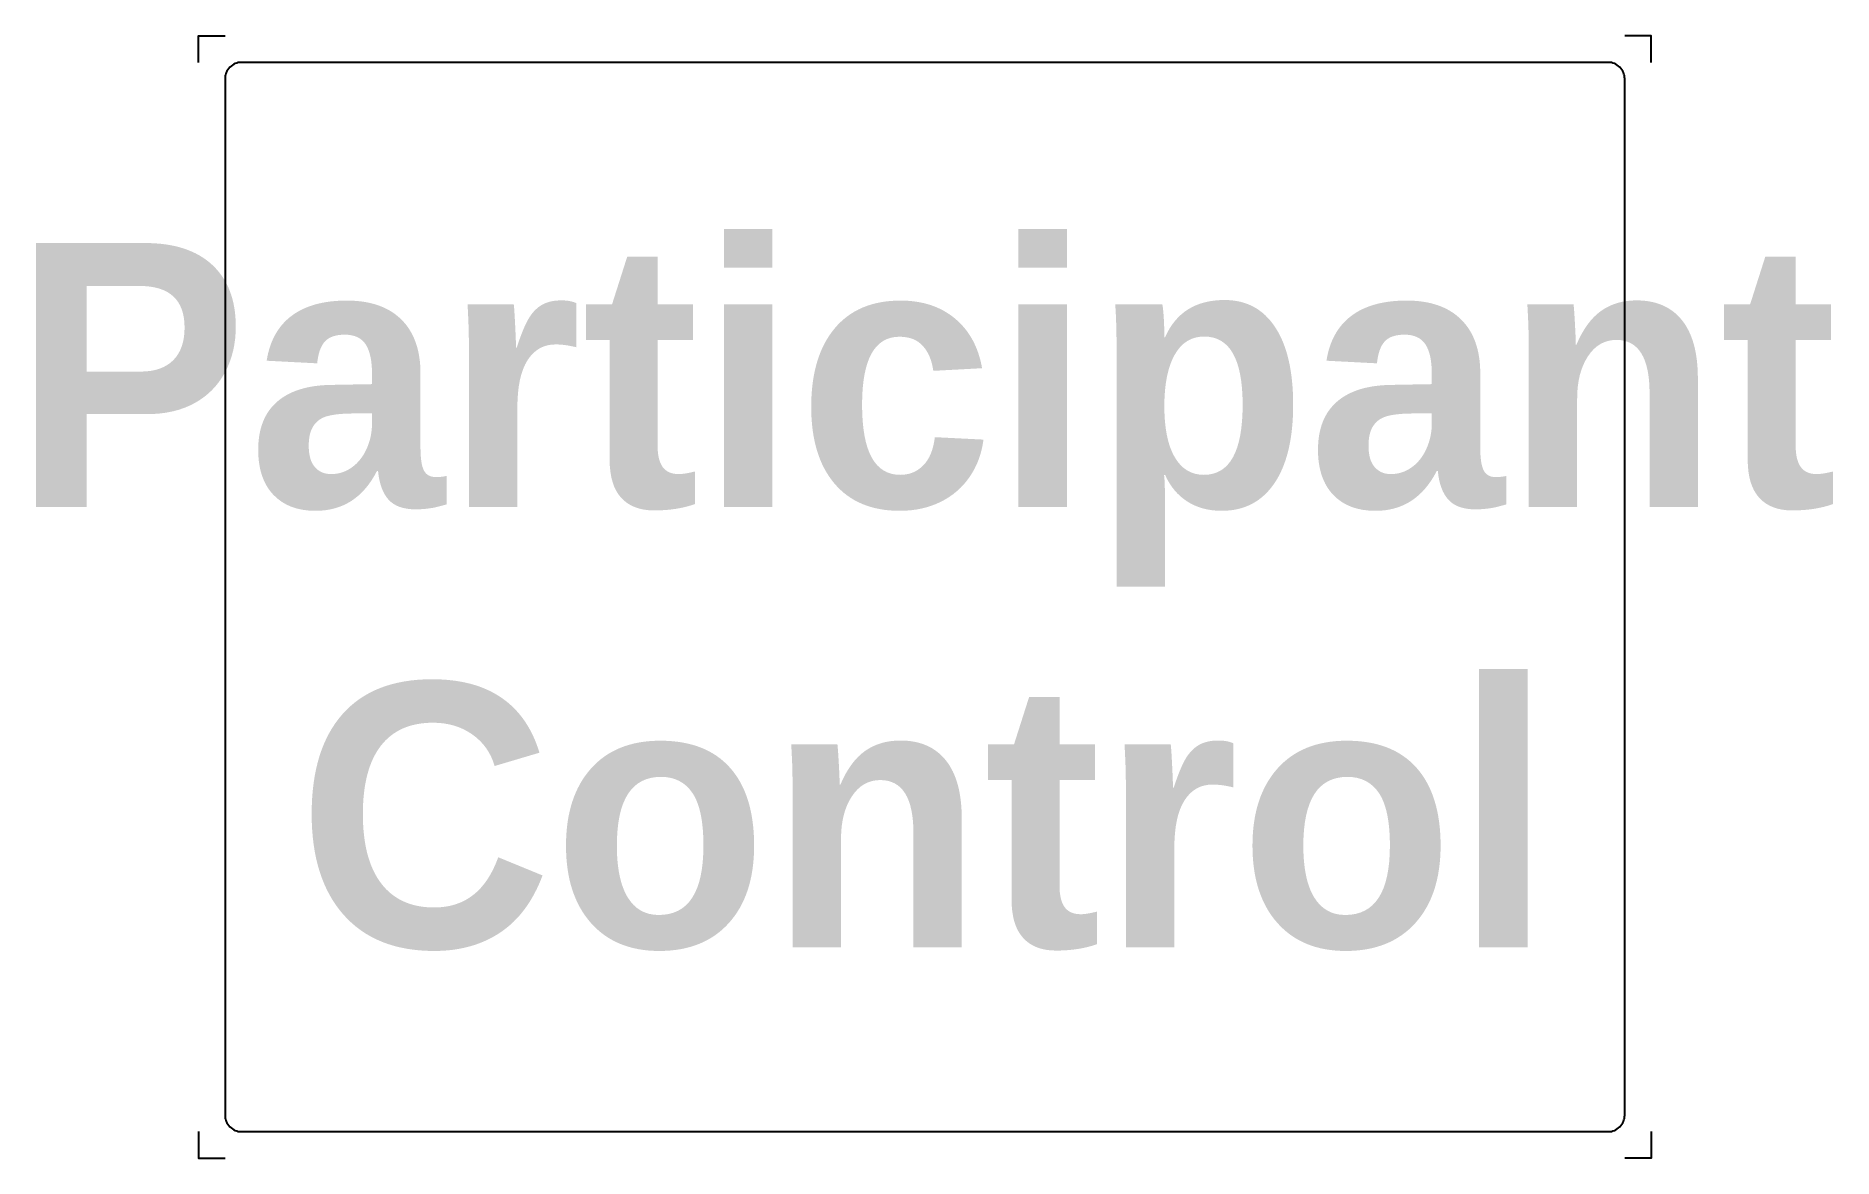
# Paper-space layout 'ctrl-panel-title' of a CAD drawing. Header units: inches. Extents: x -1.2 to 12.4, y 0 to 8.5.
import ezdxf

# ---------------------------------------------------------------- set-up
doc = ezdxf.new("R2010")
doc.units = ezdxf.units.IN
doc.header["$MEASUREMENT"] = 0
doc.layers.add('G-ANNO-TITL', color=7, linetype='Continuous')
doc.layers.add('G-TBLK-NPLT', color=7, linetype='Continuous', plot=False)
doc.styles.add('slide-title', font='cityb___.ttf', dxfattribs={"height": 0.36})

psp = doc.layouts.new('ctrl-panel-title')

# ---------------------------------------------------------------- linework, layer by layer
psp.add_lwpolyline([(0.325, 0.2), (10.675, 0.2, 0.414214), (10.8, 0.325), (10.8, 8.175, 0.414214), (10.675, 8.3), (0.325, 8.3, 0.414214), (0.2, 8.175), (0.2, 0.325, 0.414214)], format="xyb", close=True)
at = {"layer": 'G-TBLK-NPLT'}
for points in [[(0, 8.3), (0, 8.5), (0.2, 8.5)], [(11, 8.3), (11, 8.5), (10.8, 8.5)], [(0, 0.2), (0, 0), (0.2, 0)], [(11, 0.2), (11, 0), (10.8, 0)]]:
    psp.add_lwpolyline(points, dxfattribs=at)

# ---------------------------------------------------------------- texts
at = {"layer": 'G-ANNO-TITL', "insert": (5.5, 4.25), "char_height": 2, "attachment_point": 5, "style": 'slide-title'}
psp.add_mtext_dynamic_manual_height_columns('Participant Control', width=9.67726, gutter_width=1, heights=[0], dxfattribs=at)

doc.saveas('drawing.dxf')
